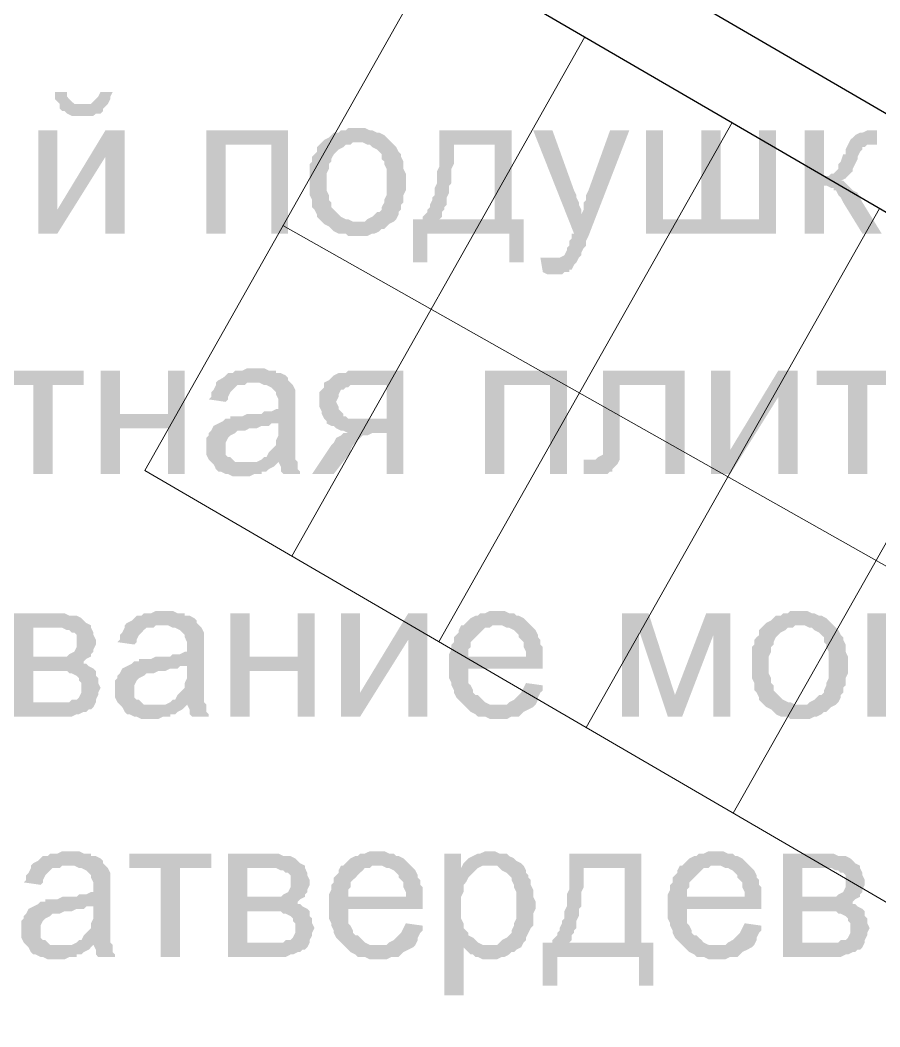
# Model space of a CAD drawing. Header units: millimetres. Extents: x -383313 to -161684, y -117025 to 99224.
# Drawn here: x -350768 to -349254, y -34602 to -32828 of the extents above; entities that cross this region are included whole.
import ezdxf

# ---------------------------------------------------------------- set-up
doc = ezdxf.new("R2010")
doc.units = ezdxf.units.MM
doc.header["$MEASUREMENT"] = 0
doc.layers.add('PDF_Solid Fills', color=7, linetype='Continuous')
doc.layers.add('Чертежи_Ном._пера__1_Ном._пера__7', color=7, linetype='Continuous', lineweight=18)

# ---------------------------------------------------------------- blocks, each defined once
blk = doc.blocks.new('A$Cf5759c35')
at = {"layer": 'PDF_Solid Fills'}
for points in [[(7776.5, -14689.7), (7755.3, -14689.7), (7755.3, -14702.4), (7759.5, -14706.6), (7763.8, -14710.8), (7801.9, -14710.8), (7797.6, -14710.8), (7789.2, -14710.8), (7784.9, -14706.6), (7780.7, -14702.4), (7776.5, -14698.1)], [(7856.9, -14689.7), (7835.7, -14689.7), (7831.5, -14698.1), (7827.3, -14702.4), (7823, -14706.6), (7823, -14706.6), (7818.8, -14710.8), (7810.3, -14710.8), (7801.9, -14710.8), (7763.8, -14710.8), (7763.8, -14719.3), (7768, -14723.5), (7772.2, -14723.5), (7776.5, -14727.8), (7784.9, -14732), (7789.2, -14732), (7797.6, -14732), (7806.1, -14732), (7810.3, -14732), (7814.6, -14732), (7823, -14732), (7827.3, -14727.8), (7835.7, -14727.8), (7840, -14723.5), (7840, -14719.3), (7844.2, -14715.1), (7848.4, -14710.8), (7852.7, -14702.4), (7852.7, -14698.1)], [(8288.7, -14753.2), (8288.7, -14753.2), (8271.8, -14753.2), (8267.5, -14757.4), (8259.1, -14757.4), (8254.8, -14761.6), (8246.4, -14761.6), (8242.1, -14765.9), (8237.9, -14770.1), (8229.4, -14774.3), (8229.4, -14774.3), (8225.2, -14778.6), (8288.7, -14778.6), (8288.7, -14778.6), (8297.2, -14778.6), (8305.6, -14782.8), (8309.9, -14782.8), (8314.1, -14787), (8322.6, -14791.3), (8326.8, -14795.5), (8331, -14799.7), (8331, -14808.2), (8335.3, -14812.4), (8335.3, -14816.7), (8339.5, -14825.1), (8339.5, -14833.6), (8339.5, -14837.8), (8339.5, -14846.3), (8339.5, -14850.5), (8339.5, -14859), (8339.5, -14867.5), (8339.5, -14871.7), (8335.3, -14880.2), (8335.3, -14884.4), (8331, -14892.9), (8331, -14897.1), (8326.8, -14901.3), (8322.6, -14901.3), (8318.3, -14905.6), (8314.1, -14909.8), (8305.6, -14914), (8301.4, -14918.3), (8292.9, -14918.3), (8288.7, -14918.3), (8225.2, -14918.3), (8229.4, -14922.5), (8237.9, -14926.7), (8242.1, -14931), (8246.4, -14935.2), (8254.8, -14939.4), (8259.1, -14939.4), (8267.5, -14939.4), (8271.8, -14943.7), (8280.2, -14943.7), (8288.7, -14943.7), (8292.9, -14943.7), (8297.2, -14943.7), (8305.6, -14943.7), (8314.1, -14939.4), (8318.3, -14939.4), (8326.8, -14935.2), (8331, -14931), (8335.3, -14931), (8339.5, -14926.7), (8343.7, -14922.5), (8352.2, -14918.3), (8356.4, -14914), (8360.7, -14905.6), (8360.7, -14901.3), (8360.7, -14901.3), (8364.9, -14897.1), (8364.9, -14888.6), (8369.1, -14884.4), (8369.1, -14875.9), (8369.1, -14871.7), (8373.4, -14863.2), (8373.4, -14854.8), (8373.4, -14846.3), (8373.4, -14842.1), (8373.4, -14833.6), (8369.1, -14825.1), (8369.1, -14816.7), (8369.1, -14812.4), (8364.9, -14804), (8364.9, -14799.7), (8360.7, -14795.5), (8356.4, -14787), (8352.2, -14782.8), (8348, -14778.6), (8343.7, -14774.3), (8339.5, -14770.1), (8335.3, -14765.9), (8326.8, -14761.6), (8322.6, -14761.6), (8314.1, -14757.4), (8309.9, -14757.4), (8301.4, -14753.2), (8297.2, -14753.2)], [(7878.1, -14757.4), (7844.2, -14757.4), (7759.5, -14897.1), (7725.7, -14939.4), (7759.5, -14939.4), (7844.2, -14804)], [(8165.9, -14757.4), (8022, -14757.4), (8022, -14939.4), (8055.9, -14939.4), (8055.9, -14782.8), (8136.3, -14782.8)], [(8559.6, -14757.4), (8432.6, -14757.4), (8432.6, -14782.8), (8530, -14782.8), (8530, -14914), (8432.6, -14914), (8403, -14914), (8386.1, -14914), (8386.1, -14990.2), (8411.5, -14990.2), (8411.5, -14939.4), (8555.4, -14939.4), (8580.8, -14914), (8559.6, -14914)], [(8631.6, -14757.4), (8597.7, -14757.4), (8669.7, -14939.4), (8682.4, -14905.6), (8682.4, -14901.3), (8682.4, -14897.1), (8678.2, -14888.6), (8678.2, -14884.4), (8673.9, -14875.9), (8673.9, -14871.7), (8669.7, -14863.2)], [(8767.1, -14757.4), (8733.2, -14757.4), (8695.1, -14863.2), (8695.1, -14863.2), (8690.9, -14871.7), (8690.9, -14880.2), (8686.6, -14884.4), (8686.6, -14892.9), (8686.6, -14897.1), (8682.4, -14905.6), (8669.7, -14939.4), (8665.5, -14939.4), (8665.5, -14947.9), (8661.2, -14952.1), (8661.2, -14960.6), (8657, -14964.8), (8657, -14969.1), (8657, -14969.1), (8652.8, -14977.5), (8644.3, -14981.8), (8644.3, -14981.8), (8635.8, -14981.8), (8627.4, -14981.8), (8678.2, -14981.8), (8678.2, -14981.8), (8682.4, -14977.5), (8682.4, -14973.3), (8686.6, -14964.8), (8690.9, -14960.6), (8690.9, -14952.1), (8695.1, -14943.7)], [(8826.3, -14757.4), (8796.7, -14757.4), (8796.7, -14939.4), (8927.9, -14914), (8826.3, -14914)], [(9025.3, -14757.4), (8995.7, -14757.4), (8995.7, -14914), (8927.9, -14914), (8796.7, -14939.4), (9025.3, -14939.4)], [(8927.9, -14757.4), (8894.1, -14757.4), (8894.1, -14914), (8826.3, -14914), (8927.9, -14914)], [(9110, -14757.4), (9076.1, -14757.4), (9076.1, -14939.4), (9110, -14939.4), (9110, -14854.8), (9152.3, -14854.8), (9148.1, -14850.5), (9143.8, -14846.3), (9139.6, -14846.3), (9139.6, -14846.3), (9148.1, -14842.1), (9152.3, -14837.8), (9110, -14837.8)], [(9203.1, -14757.4), (9186.2, -14757.4), (9177.7, -14761.6), (9173.5, -14761.6), (9165, -14765.9), (9160.8, -14770.1), (9160.8, -14770.1), (9156.5, -14774.3), (9152.3, -14782.8), (9194.6, -14782.8), (9203.1, -14782.8)], [(8225.2, -14778.6), (8221, -14782.8), (8216.7, -14787), (8216.7, -14795.5), (8212.5, -14799.7), (8208.3, -14804), (8208.3, -14812.4), (8204, -14816.7), (8204, -14825.1), (8204, -14833.6), (8204, -14842.1), (8204, -14850.5), (8204, -14850.5), (8204, -14859), (8204, -14867.5), (8204, -14871.7), (8208.3, -14880.2), (8208.3, -14888.6), (8208.3, -14892.9), (8212.5, -14897.1), (8216.7, -14905.6), (8216.7, -14909.8), (8221, -14914), (8225.2, -14918.3), (8288.7, -14918.3), (8284.5, -14918.3), (8280.2, -14918.3), (8271.8, -14914), (8267.5, -14914), (8259.1, -14909.8), (8254.8, -14905.6), (8250.6, -14901.3), (8250.6, -14901.3), (8246.4, -14897.1), (8242.1, -14892.9), (8242.1, -14884.4), (8237.9, -14880.2), (8237.9, -14871.7), (8233.7, -14863.2), (8233.7, -14859), (8233.7, -14850.5), (8233.7, -14846.3), (8233.7, -14837.8), (8233.7, -14833.6), (8237.9, -14825.1), (8237.9, -14816.7), (8242.1, -14812.4), (8242.1, -14808.2), (8246.4, -14799.7), (8250.6, -14795.5), (8250.6, -14795.5), (8254.8, -14791.3), (8263.3, -14787), (8267.5, -14782.8), (8276, -14782.8), (8280.2, -14778.6), (8288.7, -14778.6)], [(8432.6, -14782.8), (8432.6, -14820.9), (8428.4, -14829.4), (8428.4, -14850.5), (8424.2, -14859), (8424.2, -14863.2), (8424.2, -14871.7), (8419.9, -14875.9), (8419.9, -14880.2), (8415.7, -14888.6), (8415.7, -14892.9), (8411.5, -14897.1), (8411.5, -14901.3), (8407.2, -14905.6), (8403, -14909.8), (8403, -14914), (8432.6, -14914), (8432.6, -14914), (8436.9, -14909.8), (8436.9, -14901.3), (8441.1, -14897.1), (8441.1, -14892.9), (8445.3, -14888.6), (8445.3, -14880.2), (8445.3, -14875.9), (8449.6, -14867.5), (8449.6, -14863.2), (8449.6, -14854.8), (8453.8, -14850.5), (8453.8, -14842.1), (8453.8, -14833.6), (8453.8, -14825.1), (8458, -14816.7), (8458, -14808.2), (8458, -14799.7), (8458, -14791.3), (8458, -14782.8), (8530, -14782.8)], [(9152.3, -14782.8), (9148.1, -14791.3), (9148.1, -14799.7), (9143.8, -14799.7), (9139.6, -14812.4), (9135.4, -14816.7), (9135.4, -14825.1), (9131.1, -14829.4), (9131.1, -14829.4), (9126.9, -14833.6), (9122.7, -14833.6), (9118.4, -14837.8), (9110, -14837.8), (9152.3, -14837.8), (9156.5, -14833.6), (9160.8, -14829.4), (9160.8, -14825.1), (9165, -14816.7), (9169.2, -14808.2), (9169.2, -14804), (9173.5, -14795.5), (9177.7, -14791.3), (9177.7, -14787), (9181.9, -14787), (9186.2, -14782.8), (9194.6, -14782.8)], [(9152.3, -14854.8), (9110, -14854.8), (9114.2, -14854.8), (9122.7, -14859), (9126.9, -14859), (9126.9, -14863.2), (9131.1, -14863.2), (9135.4, -14871.7), (9139.6, -14875.9), (9143.8, -14884.4), (9177.7, -14939.4), (9211.6, -14939.4), (9177.7, -14884.4), (9177.7, -14884.4), (9173.5, -14875.9), (9169.2, -14867.5), (9160.8, -14863.2), (9156.5, -14859)], [(8610.4, -14981.8), (8614.7, -15007.2), (8623.1, -15011.4), (8648.5, -15011.4), (8652.8, -15007.2), (8661.2, -15007.2), (8661.2, -15002.9), (8665.5, -15002.9), (8669.7, -14994.5), (8673.9, -14990.2), (8678.2, -14981.8), (8627.4, -14981.8), (8627.4, -14981.8), (8618.9, -14981.8)], [(7806.1, -15180.7), (7662.2, -15180.7), (7662.2, -15206.1), (7717.2, -15206.1), (7717.2, -15362.8), (7751.1, -15362.8), (7751.1, -15206.1), (7806.1, -15206.1)], [(7869.6, -15180.7), (7835.7, -15180.7), (7835.7, -15362.8), (7869.6, -15362.8), (7869.6, -15282.3), (7954.3, -15282.3), (7869.6, -15256.9)], [(7983.9, -15180.7), (7954.3, -15180.7), (7954.3, -15256.9), (7869.6, -15256.9), (7954.3, -15282.3), (7954.3, -15362.8), (7983.9, -15362.8)], [(8110.9, -15176.5), (8110.9, -15176.5), (8094, -15176.5), (8085.5, -15180.7), (8081.3, -15180.7), (8072.8, -15180.7), (8068.6, -15185), (8060.1, -15185), (8055.9, -15189.2), (8051.6, -15193.4), (8043.2, -15197.7), (8038.9, -15201.9), (8102.4, -15201.9), (8106.7, -15201.9), (8115.1, -15201.9), (8123.6, -15206.1), (8127.8, -15206.1), (8136.3, -15210.4), (8140.5, -15214.6), (8140.5, -15214.6), (8144.8, -15218.8), (8144.8, -15223.1), (8149, -15231.5), (8149, -15240), (8149, -15240), (8149, -15248.5), (8144.8, -15248.5), (8136.3, -15252.7), (8132.1, -15252.7), (8123.6, -15252.7), (8119.4, -15256.9), (8110.9, -15256.9), (8102.4, -15256.9), (8094, -15256.9), (8085.5, -15261.2), (8077, -15261.2), (8072.8, -15261.2), (8064.3, -15261.2), (8064.3, -15265.4), (8055.9, -15265.4), (8051.6, -15269.6), (8149, -15273.9), (8149, -15282.3), (8149, -15286.6), (8149, -15295), (8144.8, -15303.5), (8144.8, -15307.7), (8144.8, -15312), (8140.5, -15316.2), (8136.3, -15320.4), (8132.1, -15324.7), (8127.8, -15333.1), (8123.6, -15333.1), (8119.4, -15337.4), (8110.9, -15341.6), (8149, -15341.6), (8149, -15341.6), (8153.2, -15350.1), (8153.2, -15358.5), (8157.5, -15362.8), (8187.1, -15362.8), (8187.1, -15358.5), (8182.9, -15354.3), (8182.9, -15345.8), (8182.9, -15341.6), (8178.6, -15337.4), (8178.6, -15333.1), (8178.6, -15328.9), (8178.6, -15324.7), (8178.6, -15316.2), (8178.6, -15307.7), (8178.6, -15299.3), (8178.6, -15286.6), (8178.6, -15244.2), (8178.6, -15244.2), (8178.6, -15235.8), (8178.6, -15227.3), (8178.6, -15223.1), (8178.6, -15218.8), (8178.6, -15214.6), (8174.4, -15206.1), (8170.2, -15201.9), (8165.9, -15197.7), (8165.9, -15193.4), (8161.7, -15189.2), (8153.2, -15185), (8144.8, -15185), (8144.8, -15180.7), (8136.3, -15180.7), (8132.1, -15180.7), (8123.6, -15176.5), (8115.1, -15176.5)], [(8369.1, -15180.7), (8271.8, -15180.7), (8267.5, -15185), (8254.8, -15185), (8246.4, -15189.2), (8242.1, -15193.4), (8237.9, -15197.7), (8237.9, -15197.7), (8229.4, -15201.9), (8339.5, -15206.1), (8339.5, -15265.4), (8305.6, -15265.4), (8233.7, -15269.6), (8233.7, -15273.9), (8242.1, -15278.1), (8246.4, -15278.1), (8250.6, -15282.3), (8259.1, -15286.6), (8263.3, -15286.6), (8271.8, -15290.8), (8267.5, -15290.8), (8339.5, -15290.8), (8339.5, -15362.8), (8369.1, -15362.8)], [(8657, -15180.7), (8513.1, -15180.7), (8513.1, -15362.8), (8546.9, -15362.8), (8546.9, -15206.1), (8627.4, -15206.1)], [(8864.4, -15180.7), (8720.5, -15180.7), (8720.5, -15328.9), (8720.5, -15328.9), (8712, -15333.1), (8712, -15333.1), (8707.8, -15337.4), (8699.3, -15337.4), (8686.6, -15337.4), (8686.6, -15362.8), (8690.9, -15362.8), (8699.3, -15362.8), (8703.6, -15362.8), (8712, -15362.8), (8712, -15362.8), (8720.5, -15362.8), (8729, -15362.8), (8733.2, -15358.5), (8737.4, -15358.5), (8737.4, -15354.3), (8741.7, -15350.1), (8745.9, -15345.8), (8750.1, -15337.4), (8750.1, -15333.1), (8750.1, -15328.9), (8750.1, -15324.7), (8750.1, -15316.2), (8750.1, -15307.7), (8750.1, -15299.3), (8750.1, -15206.1), (8830.6, -15206.1)], [(9063.4, -15180.7), (9029.5, -15180.7), (8944.9, -15320.4), (8911, -15362.8), (8944.9, -15362.8), (9029.5, -15227.3)], [(9241.2, -15180.7), (9097.3, -15180.7), (9097.3, -15206.1), (9152.3, -15206.1), (9152.3, -15362.8), (9186.2, -15362.8), (9186.2, -15206.1), (9241.2, -15206.1)], [(8038.9, -15201.9), (8038.9, -15206.1), (8034.7, -15214.6), (8030.5, -15218.8), (8030.5, -15227.3), (8026.2, -15231.5), (8055.9, -15235.8), (8060.1, -15231.5), (8060.1, -15227.3), (8064.3, -15218.8), (8068.6, -15214.6), (8072.8, -15210.4), (8077, -15206.1), (8081.3, -15206.1), (8089.7, -15206.1), (8094, -15201.9), (8102.4, -15201.9)], [(8229.4, -15201.9), (8229.4, -15210.4), (8225.2, -15214.6), (8221, -15218.8), (8221, -15227.3), (8221, -15235.8), (8221, -15240), (8221, -15244.2), (8225.2, -15252.7), (8225.2, -15256.9), (8229.4, -15265.4), (8233.7, -15269.6), (8305.6, -15265.4), (8305.6, -15265.4), (8292.9, -15265.4), (8288.7, -15265.4), (8280.2, -15265.4), (8271.8, -15265.4), (8267.5, -15261.2), (8263.3, -15261.2), (8263.3, -15256.9), (8259.1, -15252.7), (8254.8, -15248.5), (8254.8, -15244.2), (8250.6, -15235.8), (8250.6, -15235.8), (8254.8, -15227.3), (8254.8, -15223.1), (8259.1, -15214.6), (8263.3, -15214.6), (8267.5, -15210.4), (8271.8, -15210.4), (8276, -15206.1), (8284.5, -15206.1), (8297.2, -15206.1), (8339.5, -15206.1)], [(8051.6, -15269.6), (8043.2, -15273.9), (8043.2, -15273.9), (8034.7, -15278.1), (8030.5, -15286.6), (8026.2, -15290.8), (8026.2, -15295), (8022, -15299.3), (8022, -15307.7), (8022, -15316.2), (8022, -15316.2), (8022, -15324.7), (8022, -15328.9), (8026.2, -15337.4), (8030.5, -15341.6), (8034.7, -15345.8), (8038.9, -15354.3), (8038.9, -15354.3), (8043.2, -15358.5), (8047.4, -15358.5), (8055.9, -15362.8), (8060.1, -15362.8), (8068.6, -15367), (8077, -15367), (8085.5, -15367), (8089.7, -15367), (8098.2, -15367), (8106.7, -15362.8), (8110.9, -15362.8), (8119.4, -15362.8), (8119.4, -15358.5), (8127.8, -15358.5), (8132.1, -15354.3), (8140.5, -15350.1), (8144.8, -15345.8), (8089.7, -15341.6), (8089.7, -15341.6), (8081.3, -15341.6), (8072.8, -15341.6), (8068.6, -15337.4), (8064.3, -15333.1), (8060.1, -15333.1), (8055.9, -15328.9), (8055.9, -15320.4), (8055.9, -15316.2), (8055.9, -15312), (8055.9, -15307.7), (8060.1, -15299.3), (8060.1, -15299.3), (8064.3, -15295), (8072.8, -15290.8), (8077, -15286.6), (8081.3, -15286.6), (8089.7, -15286.6), (8098.2, -15282.3), (8102.4, -15282.3), (8110.9, -15282.3), (8119.4, -15278.1), (8123.6, -15278.1), (8132.1, -15278.1), (8136.3, -15273.9), (8144.8, -15273.9), (8149, -15273.9)], [(8267.5, -15290.8), (8263.3, -15290.8), (8259.1, -15295), (8250.6, -15299.3), (8246.4, -15307.7), (8242.1, -15312), (8208.3, -15362.8), (8246.4, -15362.8), (8276, -15324.7), (8276, -15320.4), (8280.2, -15312), (8284.5, -15307.7), (8288.7, -15303.5), (8292.9, -15299.3), (8297.2, -15295), (8301.4, -15295), (8305.6, -15295), (8314.1, -15290.8), (8322.6, -15290.8), (8339.5, -15290.8)], [(7950, -15604.1), (7950, -15604.1), (7933.1, -15604.1), (7924.6, -15608.3), (7920.4, -15608.3), (7911.9, -15608.3), (7907.7, -15612.5), (7899.2, -15612.5), (7895, -15616.8), (7890.8, -15621), (7882.3, -15625.2), (7878.1, -15629.5), (7941.6, -15629.5), (7945.8, -15629.5), (7954.3, -15629.5), (7962.7, -15633.7), (7967, -15633.7), (7975.4, -15637.9), (7979.7, -15642.2), (7979.7, -15642.2), (7983.9, -15646.4), (7983.9, -15650.6), (7988.1, -15659.1), (7988.1, -15667.6), (7988.1, -15667.6), (7988.1, -15676), (7983.9, -15676), (7975.4, -15680.3), (7971.2, -15680.3), (7962.7, -15680.3), (7958.5, -15684.5), (7950, -15684.5), (7941.6, -15684.5), (7933.1, -15684.5), (7924.6, -15688.7), (7916.2, -15688.7), (7911.9, -15688.7), (7903.5, -15688.7), (7903.5, -15693), (7895, -15693), (7890.8, -15697.2), (7988.1, -15701.4), (7988.1, -15709.9), (7988.1, -15714.1), (7988.1, -15722.6), (7983.9, -15731.1), (7983.9, -15735.3), (7983.9, -15739.5), (7979.7, -15743.8), (7975.4, -15748), (7971.2, -15752.2), (7967, -15760.7), (7962.7, -15760.7), (7958.5, -15764.9), (7950, -15769.2), (7988.1, -15769.2), (7988.1, -15769.2), (7992.4, -15777.6), (7992.4, -15786.1), (7996.6, -15790.3), (8026.2, -15790.3), (8026.2, -15786.1), (8022, -15781.9), (8022, -15773.4), (8022, -15769.2), (8017.8, -15764.9), (8017.8, -15760.7), (8017.8, -15756.5), (8017.8, -15752.2), (8017.8, -15743.8), (8017.8, -15735.3), (8017.8, -15726.8), (8017.8, -15714.1), (8017.8, -15671.8), (8017.8, -15671.8), (8017.8, -15663.3), (8017.8, -15654.9), (8017.8, -15650.6), (8017.8, -15646.4), (8017.8, -15642.2), (8013.5, -15633.7), (8009.3, -15629.5), (8005.1, -15625.2), (8005.1, -15621), (8000.8, -15616.8), (7992.4, -15612.5), (7983.9, -15612.5), (7983.9, -15608.3), (7975.4, -15608.3), (7971.2, -15608.3), (7962.7, -15604.1), (7954.3, -15604.1)], [(8534.2, -15604.1), (8534.2, -15604.1), (8521.5, -15604.1), (8513.1, -15608.3), (8504.6, -15608.3), (8500.4, -15612.5), (8496.1, -15612.5), (8487.7, -15616.8), (8483.4, -15621), (8479.2, -15625.2), (8475, -15629.5), (8534.2, -15629.5), (8538.5, -15629.5), (8542.7, -15629.5), (8551.2, -15633.7), (8555.4, -15633.7), (8563.9, -15637.9), (8568.1, -15642.2), (8572.3, -15646.4), (8572.3, -15650.6), (8576.6, -15654.9), (8580.8, -15659.1), (8580.8, -15667.6), (8585, -15676), (8585, -15684.5), (8483.4, -15684.5), (8614.7, -15684.5), (8614.7, -15676), (8614.7, -15667.6), (8610.4, -15663.3), (8610.4, -15654.9), (8606.2, -15650.6), (8606.2, -15646.4), (8602, -15637.9), (8597.7, -15633.7), (8593.5, -15629.5), (8589.3, -15625.2), (8585, -15621), (8580.8, -15616.8), (8572.3, -15612.5), (8568.1, -15612.5), (8563.9, -15608.3), (8555.4, -15608.3), (8546.9, -15604.1), (8542.7, -15604.1)], [(9067.6, -15604.1), (9067.6, -15604.1), (9050.7, -15604.1), (9046.5, -15608.3), (9038, -15608.3), (9033.8, -15612.5), (9025.3, -15612.5), (9021.1, -15616.8), (9016.8, -15621), (9008.4, -15625.2), (9008.4, -15625.2), (9004.1, -15629.5), (9067.6, -15629.5), (9067.6, -15629.5), (9076.1, -15629.5), (9084.6, -15633.7), (9088.8, -15633.7), (9093, -15637.9), (9101.5, -15642.2), (9105.7, -15646.4), (9110, -15650.6), (9110, -15659.1), (9114.2, -15663.3), (9114.2, -15667.6), (9118.4, -15676), (9118.4, -15684.5), (9118.4, -15688.7), (9118.4, -15697.2), (9118.4, -15701.4), (9118.4, -15709.9), (9118.4, -15718.4), (9118.4, -15722.6), (9114.2, -15731.1), (9114.2, -15735.3), (9110, -15743.8), (9110, -15748), (9105.7, -15752.2), (9101.5, -15752.2), (9097.3, -15756.5), (9093, -15760.7), (9084.6, -15764.9), (9080.3, -15769.2), (9071.9, -15769.2), (9067.6, -15769.2), (9004.1, -15769.2), (9008.4, -15773.4), (9016.8, -15777.6), (9021.1, -15781.9), (9025.3, -15786.1), (9033.8, -15790.3), (9038, -15790.3), (9046.5, -15790.3), (9050.7, -15794.6), (9059.2, -15794.6), (9067.6, -15794.6), (9071.9, -15794.6), (9076.1, -15794.6), (9084.6, -15794.6), (9093, -15790.3), (9097.3, -15790.3), (9105.7, -15786.1), (9110, -15781.9), (9114.2, -15781.9), (9118.4, -15777.6), (9122.7, -15773.4), (9131.1, -15769.2), (9135.4, -15764.9), (9139.6, -15756.5), (9139.6, -15752.2), (9139.6, -15752.2), (9143.8, -15748), (9143.8, -15739.5), (9148.1, -15735.3), (9148.1, -15726.8), (9148.1, -15722.6), (9152.3, -15714.1), (9152.3, -15705.7), (9152.3, -15697.2), (9152.3, -15693), (9152.3, -15684.5), (9148.1, -15676), (9148.1, -15667.6), (9148.1, -15663.3), (9143.8, -15654.9), (9143.8, -15650.6), (9139.6, -15646.4), (9135.4, -15637.9), (9131.1, -15633.7), (9126.9, -15629.5), (9122.7, -15625.2), (9118.4, -15621), (9114.2, -15616.8), (9105.7, -15612.5), (9101.5, -15612.5), (9093, -15608.3), (9088.8, -15608.3), (9080.3, -15604.1), (9076.1, -15604.1)], [(7755.3, -15608.3), (7683.3, -15608.3), (7683.3, -15790.3), (7784.9, -15790.3), (7793.4, -15786.1), (7797.6, -15786.1), (7806.1, -15781.9), (7810.3, -15781.9), (7814.6, -15777.6), (7818.8, -15777.6), (7823, -15773.4), (7827.3, -15764.9), (7717.2, -15764.9), (7717.2, -15709.9), (7755.3, -15709.9), (7823, -15705.7), (7814.6, -15701.4), (7810.3, -15697.2), (7806.1, -15697.2), (7806.1, -15693), (7810.3, -15688.7), (7717.2, -15684.5), (7717.2, -15633.7), (7751.1, -15633.7), (7818.8, -15629.5), (7810.3, -15625.2), (7806.1, -15621), (7801.9, -15616.8), (7793.4, -15612.5), (7793.4, -15612.5), (7784.9, -15612.5), (7780.7, -15612.5), (7772.2, -15608.3), (7763.8, -15608.3)], [(8098.2, -15608.3), (8064.3, -15608.3), (8064.3, -15790.3), (8098.2, -15790.3), (8098.2, -15709.9), (8182.9, -15709.9), (8098.2, -15684.5)], [(8212.5, -15608.3), (8182.9, -15608.3), (8182.9, -15684.5), (8098.2, -15684.5), (8182.9, -15709.9), (8182.9, -15790.3), (8212.5, -15790.3)], [(8411.5, -15608.3), (8377.6, -15608.3), (8292.9, -15748), (8259.1, -15790.3), (8292.9, -15790.3), (8377.6, -15654.9)], [(8800.9, -15608.3), (8754.4, -15608.3), (8754.4, -15790.3), (8784, -15790.3), (8784, -15637.9)], [(8944.9, -15608.3), (8902.5, -15608.3), (8847.5, -15752.2), (8834.8, -15790.3), (8860.2, -15790.3), (8915.2, -15646.4)], [(9220, -15608.3), (9186.2, -15608.3), (9186.2, -15790.3), (9220, -15790.3), (9220, -15709.9), (9304.7, -15709.9), (9220, -15684.5)], [(7818.8, -15629.5), (7751.1, -15633.7), (7751.1, -15633.7), (7768, -15633.7), (7776.5, -15637.9), (7780.7, -15637.9), (7784.9, -15642.2), (7789.2, -15642.2), (7793.4, -15646.4), (7793.4, -15654.9), (7793.4, -15659.1), (7793.4, -15663.3), (7793.4, -15667.6), (7789.2, -15676), (7789.2, -15676), (7780.7, -15680.3), (7776.5, -15684.5), (7772.2, -15684.5), (7763.8, -15684.5), (7759.5, -15684.5), (7746.8, -15684.5), (7717.2, -15684.5), (7810.3, -15688.7), (7818.8, -15684.5), (7818.8, -15680.3), (7823, -15676), (7823, -15671.8), (7827.3, -15663.3), (7827.3, -15659.1), (7827.3, -15654.9), (7823, -15646.4), (7823, -15642.2), (7818.8, -15633.7)], [(7878.1, -15629.5), (7878.1, -15633.7), (7873.8, -15642.2), (7869.6, -15646.4), (7869.6, -15654.9), (7865.4, -15659.1), (7895, -15663.3), (7899.2, -15659.1), (7899.2, -15654.9), (7903.5, -15646.4), (7907.7, -15642.2), (7911.9, -15637.9), (7916.2, -15633.7), (7920.4, -15633.7), (7928.9, -15633.7), (7933.1, -15629.5), (7941.6, -15629.5)], [(8475, -15629.5), (8470.7, -15629.5), (8466.5, -15637.9), (8466.5, -15642.2), (8462.3, -15646.4), (8458, -15650.6), (8458, -15659.1), (8453.8, -15663.3), (8453.8, -15671.8), (8449.6, -15680.3), (8449.6, -15684.5), (8449.6, -15693), (8449.6, -15701.4), (8449.6, -15709.9), (8449.6, -15714.1), (8449.6, -15722.6), (8453.8, -15731.1), (8453.8, -15735.3), (8458, -15743.8), (8458, -15748), (8462.3, -15756.5), (8466.5, -15760.7), (8470.7, -15764.9), (8475, -15769.2), (8534.2, -15769.2), (8534.2, -15769.2), (8525.8, -15769.2), (8521.5, -15769.2), (8513.1, -15764.9), (8508.8, -15760.7), (8504.6, -15756.5), (8500.4, -15752.2), (8496.1, -15752.2), (8491.9, -15748), (8491.9, -15743.8), (8487.7, -15735.3), (8483.4, -15731.1), (8483.4, -15722.6), (8483.4, -15714.1), (8483.4, -15705.7), (8614.7, -15705.7), (8614.7, -15705.7), (8614.7, -15701.4), (8614.7, -15693), (8614.7, -15684.5), (8483.4, -15684.5), (8483.4, -15680.3), (8483.4, -15671.8), (8487.7, -15667.6), (8487.7, -15659.1), (8491.9, -15654.9), (8496.1, -15650.6), (8500.4, -15646.4), (8504.6, -15642.2), (8508.8, -15637.9), (8513.1, -15633.7), (8521.5, -15633.7), (8525.8, -15629.5), (8534.2, -15629.5)], [(9004.1, -15629.5), (8999.9, -15633.7), (8995.7, -15637.9), (8995.7, -15646.4), (8991.4, -15650.6), (8987.2, -15654.9), (8987.2, -15663.3), (8983, -15667.6), (8983, -15676), (8983, -15684.5), (8983, -15693), (8983, -15701.4), (8983, -15701.4), (8983, -15709.9), (8983, -15718.4), (8983, -15722.6), (8987.2, -15731.1), (8987.2, -15739.5), (8987.2, -15743.8), (8991.4, -15748), (8995.7, -15756.5), (8995.7, -15760.7), (8999.9, -15764.9), (9004.1, -15769.2), (9067.6, -15769.2), (9063.4, -15769.2), (9059.2, -15769.2), (9050.7, -15764.9), (9046.5, -15764.9), (9038, -15760.7), (9033.8, -15756.5), (9029.5, -15752.2), (9029.5, -15752.2), (9025.3, -15748), (9021.1, -15743.8), (9021.1, -15735.3), (9016.8, -15731.1), (9016.8, -15722.6), (9012.6, -15714.1), (9012.6, -15709.9), (9012.6, -15701.4), (9012.6, -15697.2), (9012.6, -15688.7), (9012.6, -15684.5), (9016.8, -15676), (9016.8, -15667.6), (9021.1, -15663.3), (9021.1, -15659.1), (9025.3, -15650.6), (9029.5, -15646.4), (9029.5, -15646.4), (9033.8, -15642.2), (9042.2, -15637.9), (9046.5, -15633.7), (9054.9, -15633.7), (9059.2, -15629.5), (9067.6, -15629.5)], [(7823, -15705.7), (7755.3, -15709.9), (7755.3, -15709.9), (7776.5, -15709.9), (7780.7, -15714.1), (7784.9, -15714.1), (7793.4, -15718.4), (7797.6, -15722.6), (7797.6, -15726.8), (7801.9, -15731.1), (7801.9, -15739.5), (7801.9, -15743.8), (7801.9, -15748), (7797.6, -15756.5), (7793.4, -15760.7), (7789.2, -15760.7), (7784.9, -15760.7), (7780.7, -15764.9), (7772.2, -15764.9), (7763.8, -15764.9), (7755.3, -15764.9), (7717.2, -15764.9), (7827.3, -15764.9), (7827.3, -15760.7), (7831.5, -15752.2), (7831.5, -15748), (7835.7, -15739.5), (7835.7, -15739.5), (7831.5, -15731.1), (7831.5, -15722.6), (7827.3, -15718.4), (7827.3, -15709.9)], [(7890.8, -15697.2), (7882.3, -15701.4), (7882.3, -15701.4), (7873.8, -15705.7), (7869.6, -15714.1), (7865.4, -15718.4), (7865.4, -15722.6), (7861.1, -15726.8), (7861.1, -15735.3), (7861.1, -15743.8), (7861.1, -15743.8), (7861.1, -15752.2), (7861.1, -15756.5), (7865.4, -15764.9), (7869.6, -15769.2), (7873.8, -15773.4), (7878.1, -15781.9), (7878.1, -15781.9), (7882.3, -15786.1), (7886.5, -15786.1), (7895, -15790.3), (7899.2, -15790.3), (7907.7, -15794.6), (7916.2, -15794.6), (7924.6, -15794.6), (7928.9, -15794.6), (7937.3, -15794.6), (7945.8, -15790.3), (7950, -15790.3), (7958.5, -15790.3), (7958.5, -15786.1), (7967, -15786.1), (7971.2, -15781.9), (7979.7, -15777.6), (7983.9, -15773.4), (7928.9, -15769.2), (7928.9, -15769.2), (7920.4, -15769.2), (7911.9, -15769.2), (7907.7, -15764.9), (7903.5, -15760.7), (7899.2, -15760.7), (7895, -15756.5), (7895, -15748), (7895, -15743.8), (7895, -15739.5), (7895, -15735.3), (7899.2, -15726.8), (7899.2, -15726.8), (7903.5, -15722.6), (7911.9, -15718.4), (7916.2, -15714.1), (7920.4, -15714.1), (7928.9, -15714.1), (7937.3, -15709.9), (7941.6, -15709.9), (7950, -15709.9), (7958.5, -15705.7), (7962.7, -15705.7), (7971.2, -15705.7), (7975.4, -15701.4), (7983.9, -15701.4), (7988.1, -15701.4)], [(8585, -15731.1), (8585, -15731.1), (8580.8, -15739.5), (8576.6, -15748), (8572.3, -15752.2), (8568.1, -15756.5), (8563.9, -15760.7), (8563.9, -15760.7), (8555.4, -15764.9), (8551.2, -15769.2), (8542.7, -15769.2), (8534.2, -15769.2), (8475, -15769.2), (8475, -15769.2), (8479.2, -15773.4), (8483.4, -15777.6), (8487.7, -15781.9), (8496.1, -15786.1), (8500.4, -15790.3), (8508.8, -15790.3), (8513.1, -15790.3), (8521.5, -15794.6), (8530, -15794.6), (8534.2, -15794.6), (8534.2, -15794.6), (8542.7, -15794.6), (8551.2, -15794.6), (8559.6, -15790.3), (8563.9, -15790.3), (8572.3, -15790.3), (8576.6, -15786.1), (8580.8, -15781.9), (8589.3, -15777.6), (8589.3, -15777.6), (8597.7, -15773.4), (8602, -15769.2), (8606.2, -15760.7), (8606.2, -15756.5), (8610.4, -15748), (8614.7, -15743.8), (8614.7, -15735.3)], [(7784.9, -16027.4), (7784.9, -16027.4), (7768, -16027.4), (7759.5, -16031.6), (7755.3, -16031.6), (7746.8, -16031.6), (7742.6, -16035.9), (7734.1, -16035.9), (7729.9, -16040.1), (7725.7, -16044.3), (7717.2, -16048.6), (7713, -16052.8), (7776.5, -16052.8), (7780.7, -16052.8), (7789.2, -16052.8), (7797.6, -16057), (7801.9, -16057), (7810.3, -16061.3), (7814.6, -16065.5), (7814.6, -16065.5), (7818.8, -16069.7), (7818.8, -16074), (7823, -16082.4), (7823, -16090.9), (7823, -16090.9), (7823, -16099.4), (7818.8, -16099.4), (7810.3, -16103.6), (7806.1, -16103.6), (7797.6, -16103.6), (7793.4, -16107.8), (7784.9, -16107.8), (7776.5, -16107.8), (7768, -16107.8), (7759.5, -16112.1), (7751.1, -16112.1), (7746.8, -16112.1), (7738.4, -16112.1), (7738.4, -16116.3), (7729.9, -16116.3), (7725.7, -16120.5), (7823, -16124.8), (7823, -16133.2), (7823, -16137.5), (7823, -16145.9), (7818.8, -16154.4), (7818.8, -16158.6), (7818.8, -16162.9), (7814.6, -16167.1), (7810.3, -16171.3), (7806.1, -16175.6), (7801.9, -16184), (7797.6, -16184), (7793.4, -16188.3), (7784.9, -16192.5), (7823, -16192.5), (7823, -16192.5), (7827.3, -16201), (7827.3, -16209.4), (7831.5, -16213.7), (7861.1, -16213.7), (7861.1, -16209.4), (7856.9, -16205.2), (7856.9, -16196.7), (7856.9, -16192.5), (7852.7, -16188.3), (7852.7, -16184), (7852.7, -16179.8), (7852.7, -16175.6), (7852.7, -16167.1), (7852.7, -16158.6), (7852.7, -16150.2), (7852.7, -16137.5), (7852.7, -16095.1), (7852.7, -16095.1), (7852.7, -16086.7), (7852.7, -16078.2), (7852.7, -16074), (7852.7, -16069.7), (7852.7, -16065.5), (7848.4, -16057), (7844.2, -16052.8), (7840, -16048.6), (7840, -16044.3), (7835.7, -16040.1), (7827.3, -16035.9), (7818.8, -16035.9), (7818.8, -16031.6), (7810.3, -16031.6), (7806.1, -16031.6), (7797.6, -16027.4), (7789.2, -16027.4)], [(8030.5, -16031.6), (7886.5, -16031.6), (7886.5, -16057), (7941.6, -16057), (7941.6, -16213.7), (7975.4, -16213.7), (7975.4, -16057), (8030.5, -16057)], [(8132.1, -16031.6), (8060.1, -16031.6), (8060.1, -16213.7), (8161.7, -16213.7), (8170.2, -16209.4), (8174.4, -16209.4), (8182.9, -16205.2), (8187.1, -16205.2), (8191.3, -16201), (8195.6, -16201), (8199.8, -16196.7), (8204, -16188.3), (8094, -16188.3), (8094, -16133.2), (8132.1, -16133.2), (8199.8, -16129), (8191.3, -16124.8), (8187.1, -16120.5), (8182.9, -16120.5), (8182.9, -16116.3), (8187.1, -16112.1), (8094, -16107.8), (8094, -16057), (8127.8, -16057), (8195.6, -16052.8), (8187.1, -16048.6), (8182.9, -16044.3), (8178.6, -16040.1), (8170.2, -16035.9), (8170.2, -16035.9), (8161.7, -16035.9), (8157.5, -16035.9), (8149, -16031.6), (8140.5, -16031.6)], [(8322.6, -16027.4), (8322.6, -16027.4), (8309.9, -16027.4), (8301.4, -16031.6), (8292.9, -16031.6), (8288.7, -16035.9), (8284.5, -16035.9), (8276, -16040.1), (8271.8, -16044.3), (8267.5, -16048.6), (8263.3, -16052.8), (8322.6, -16052.8), (8326.8, -16052.8), (8331, -16052.8), (8339.5, -16057), (8343.7, -16057), (8352.2, -16061.3), (8356.4, -16065.5), (8360.7, -16069.7), (8360.7, -16074), (8364.9, -16078.2), (8369.1, -16082.4), (8369.1, -16090.9), (8373.4, -16099.4), (8373.4, -16107.8), (8271.8, -16107.8), (8403, -16107.8), (8403, -16099.4), (8403, -16090.9), (8398.8, -16086.7), (8398.8, -16078.2), (8394.5, -16074), (8394.5, -16069.7), (8390.3, -16061.3), (8386.1, -16057), (8381.8, -16052.8), (8377.6, -16048.6), (8373.4, -16044.3), (8369.1, -16040.1), (8360.7, -16035.9), (8356.4, -16035.9), (8352.2, -16031.6), (8343.7, -16031.6), (8335.3, -16027.4), (8331, -16027.4)], [(8470.7, -16031.6), (8441.1, -16031.6), (8441.1, -16281.4), (8475, -16281.4), (8475, -16196.7), (8517.3, -16192.5), (8513.1, -16192.5), (8508.8, -16192.5), (8500.4, -16188.3), (8496.1, -16184), (8491.9, -16179.8), (8483.4, -16175.6), (8483.4, -16171.3), (8479.2, -16167.1), (8475, -16162.9), (8475, -16154.4), (8470.7, -16145.9), (8470.7, -16141.7), (8470.7, -16133.2), (8470.7, -16124.8), (8470.7, -16120.5), (8470.7, -16112.1), (8470.7, -16107.8), (8475, -16099.4), (8475, -16090.9), (8475, -16086.7), (8479.2, -16082.4), (8483.4, -16074), (8487.7, -16069.7), (8491.9, -16065.5), (8496.1, -16061.3), (8500.4, -16057), (8470.7, -16057)], [(8521.5, -16027.4), (8521.5, -16027.4), (8513.1, -16027.4), (8504.6, -16031.6), (8500.4, -16031.6), (8491.9, -16035.9), (8491.9, -16035.9), (8483.4, -16040.1), (8479.2, -16044.3), (8475, -16048.6), (8521.5, -16052.8), (8525.8, -16052.8), (8534.2, -16052.8), (8538.5, -16057), (8542.7, -16061.3), (8551.2, -16065.5), (8555.4, -16069.7), (8559.6, -16074), (8559.6, -16078.2), (8563.9, -16086.7), (8563.9, -16090.9), (8568.1, -16099.4), (8568.1, -16103.6), (8568.1, -16112.1), (8568.1, -16120.5), (8568.1, -16124.8), (8568.1, -16133.2), (8568.1, -16141.7), (8568.1, -16145.9), (8563.9, -16154.4), (8563.9, -16158.6), (8559.6, -16167.1), (8559.6, -16171.3), (8555.4, -16175.6), (8551.2, -16179.8), (8542.7, -16184), (8538.5, -16188.3), (8534.2, -16192.5), (8525.8, -16192.5), (8517.3, -16192.5), (8475, -16196.7), (8475, -16196.7), (8483.4, -16205.2), (8487.7, -16209.4), (8491.9, -16209.4), (8496.1, -16213.7), (8500.4, -16213.7), (8508.8, -16217.9), (8513.1, -16217.9), (8521.5, -16217.9), (8521.5, -16217.9), (8530, -16217.9), (8534.2, -16217.9), (8542.7, -16213.7), (8546.9, -16213.7), (8555.4, -16209.4), (8559.6, -16205.2), (8563.9, -16205.2), (8568.1, -16201), (8576.6, -16196.7), (8580.8, -16188.3), (8585, -16184), (8585, -16179.8), (8589.3, -16171.3), (8589.3, -16171.3), (8593.5, -16162.9), (8597.7, -16158.6), (8597.7, -16150.2), (8597.7, -16141.7), (8597.7, -16137.5), (8602, -16129), (8602, -16120.5), (8602, -16120.5), (8602, -16116.3), (8597.7, -16107.8), (8597.7, -16099.4), (8597.7, -16095.1), (8593.5, -16086.7), (8593.5, -16078.2), (8589.3, -16074), (8589.3, -16069.7), (8585, -16065.5), (8585, -16061.3), (8580.8, -16052.8), (8576.6, -16048.6), (8568.1, -16044.3), (8563.9, -16040.1), (8563.9, -16040.1), (8555.4, -16035.9), (8551.2, -16031.6), (8542.7, -16031.6), (8538.5, -16031.6), (8530, -16027.4)], [(8788.2, -16031.6), (8661.2, -16031.6), (8661.2, -16057), (8758.6, -16057), (8758.6, -16188.3), (8661.2, -16188.3), (8631.6, -16188.3), (8614.7, -16188.3), (8614.7, -16264.5), (8640.1, -16264.5), (8640.1, -16213.7), (8784, -16213.7), (8809.4, -16188.3), (8788.2, -16188.3)], [(8919.5, -16027.4), (8919.5, -16027.4), (8906.8, -16027.4), (8898.3, -16031.6), (8889.8, -16031.6), (8885.6, -16035.9), (8881.4, -16035.9), (8872.9, -16040.1), (8868.7, -16044.3), (8864.4, -16048.6), (8860.2, -16052.8), (8919.5, -16052.8), (8923.7, -16052.8), (8927.9, -16052.8), (8936.4, -16057), (8940.6, -16057), (8949.1, -16061.3), (8953.3, -16065.5), (8957.6, -16069.7), (8957.6, -16074), (8961.8, -16078.2), (8966, -16082.4), (8966, -16090.9), (8970.3, -16099.4), (8970.3, -16107.8), (8868.7, -16107.8), (8999.9, -16107.8), (8999.9, -16099.4), (8999.9, -16090.9), (8995.7, -16086.7), (8995.7, -16078.2), (8991.4, -16074), (8991.4, -16069.7), (8987.2, -16061.3), (8983, -16057), (8978.7, -16052.8), (8974.5, -16048.6), (8970.3, -16044.3), (8966, -16040.1), (8957.6, -16035.9), (8953.3, -16035.9), (8949.1, -16031.6), (8940.6, -16031.6), (8932.2, -16027.4), (8927.9, -16027.4)], [(9110, -16031.6), (9038, -16031.6), (9038, -16213.7), (9139.6, -16213.7), (9148.1, -16209.4), (9152.3, -16209.4), (9160.8, -16205.2), (9165, -16205.2), (9169.2, -16201), (9173.5, -16201), (9177.7, -16196.7), (9181.9, -16188.3), (9071.9, -16188.3), (9071.9, -16133.2), (9110, -16133.2), (9177.7, -16129), (9169.2, -16124.8), (9165, -16120.5), (9160.8, -16120.5), (9160.8, -16116.3), (9165, -16112.1), (9071.9, -16107.8), (9071.9, -16057), (9105.7, -16057), (9173.5, -16052.8), (9165, -16048.6), (9160.8, -16044.3), (9156.5, -16040.1), (9148.1, -16035.9), (9148.1, -16035.9), (9139.6, -16035.9), (9135.4, -16035.9), (9126.9, -16031.6), (9118.4, -16031.6)], [(8475, -16048.6), (8470.7, -16057), (8500.4, -16057), (8508.8, -16052.8), (8513.1, -16052.8), (8521.5, -16052.8)], [(7713, -16052.8), (7713, -16057), (7708.7, -16065.5), (7704.5, -16069.7), (7704.5, -16078.2), (7700.3, -16082.4), (7729.9, -16086.7), (7734.1, -16082.4), (7734.1, -16078.2), (7738.4, -16069.7), (7742.6, -16065.5), (7746.8, -16061.3), (7751.1, -16057), (7755.3, -16057), (7763.8, -16057), (7768, -16052.8), (7776.5, -16052.8)], [(8195.6, -16052.8), (8127.8, -16057), (8127.8, -16057), (8144.8, -16057), (8153.2, -16061.3), (8157.5, -16061.3), (8161.7, -16065.5), (8165.9, -16065.5), (8170.2, -16069.7), (8170.2, -16078.2), (8170.2, -16082.4), (8170.2, -16086.7), (8170.2, -16090.9), (8165.9, -16099.4), (8165.9, -16099.4), (8157.5, -16103.6), (8153.2, -16107.8), (8149, -16107.8), (8140.5, -16107.8), (8136.3, -16107.8), (8123.6, -16107.8), (8094, -16107.8), (8187.1, -16112.1), (8195.6, -16107.8), (8195.6, -16103.6), (8199.8, -16099.4), (8199.8, -16095.1), (8204, -16086.7), (8204, -16082.4), (8204, -16078.2), (8199.8, -16069.7), (8199.8, -16065.5), (8195.6, -16057)], [(8263.3, -16052.8), (8259.1, -16052.8), (8254.8, -16061.3), (8254.8, -16065.5), (8250.6, -16069.7), (8246.4, -16074), (8246.4, -16082.4), (8242.1, -16086.7), (8242.1, -16095.1), (8237.9, -16103.6), (8237.9, -16107.8), (8237.9, -16116.3), (8237.9, -16124.8), (8237.9, -16133.2), (8237.9, -16137.5), (8237.9, -16145.9), (8242.1, -16154.4), (8242.1, -16158.6), (8246.4, -16167.1), (8246.4, -16171.3), (8250.6, -16179.8), (8254.8, -16184), (8259.1, -16188.3), (8263.3, -16192.5), (8322.6, -16192.5), (8322.6, -16192.5), (8314.1, -16192.5), (8309.9, -16192.5), (8301.4, -16188.3), (8297.2, -16184), (8292.9, -16179.8), (8288.7, -16175.6), (8284.5, -16175.6), (8280.2, -16171.3), (8280.2, -16167.1), (8276, -16158.6), (8271.8, -16154.4), (8271.8, -16145.9), (8271.8, -16137.5), (8271.8, -16129), (8403, -16129), (8403, -16129), (8403, -16124.8), (8403, -16116.3), (8403, -16107.8), (8271.8, -16107.8), (8271.8, -16103.6), (8271.8, -16095.1), (8276, -16090.9), (8276, -16082.4), (8280.2, -16078.2), (8284.5, -16074), (8288.7, -16069.7), (8292.9, -16065.5), (8297.2, -16061.3), (8301.4, -16057), (8309.9, -16057), (8314.1, -16052.8), (8322.6, -16052.8)], [(8661.2, -16057), (8661.2, -16095.1), (8657, -16103.6), (8657, -16124.8), (8652.8, -16133.2), (8652.8, -16137.5), (8652.8, -16145.9), (8648.5, -16150.2), (8648.5, -16154.4), (8644.3, -16162.9), (8644.3, -16167.1), (8640.1, -16171.3), (8640.1, -16175.6), (8635.8, -16179.8), (8631.6, -16184), (8631.6, -16188.3), (8661.2, -16188.3), (8661.2, -16188.3), (8665.5, -16184), (8665.5, -16175.6), (8669.7, -16171.3), (8669.7, -16167.1), (8673.9, -16162.9), (8673.9, -16154.4), (8673.9, -16150.2), (8678.2, -16141.7), (8678.2, -16137.5), (8678.2, -16129), (8682.4, -16124.8), (8682.4, -16116.3), (8682.4, -16107.8), (8682.4, -16099.4), (8686.6, -16090.9), (8686.6, -16082.4), (8686.6, -16074), (8686.6, -16065.5), (8686.6, -16057), (8758.6, -16057)], [(8860.2, -16052.8), (8856, -16052.8), (8851.7, -16061.3), (8851.7, -16065.5), (8847.5, -16069.7), (8843.3, -16074), (8843.3, -16082.4), (8839, -16086.7), (8839, -16095.1), (8834.8, -16103.6), (8834.8, -16107.8), (8834.8, -16116.3), (8834.8, -16124.8), (8834.8, -16133.2), (8834.8, -16137.5), (8834.8, -16145.9), (8839, -16154.4), (8839, -16158.6), (8843.3, -16167.1), (8843.3, -16171.3), (8847.5, -16179.8), (8851.7, -16184), (8856, -16188.3), (8860.2, -16192.5), (8919.5, -16192.5), (8919.5, -16192.5), (8911, -16192.5), (8906.8, -16192.5), (8898.3, -16188.3), (8894.1, -16184), (8889.8, -16179.8), (8885.6, -16175.6), (8881.4, -16175.6), (8877.1, -16171.3), (8877.1, -16167.1), (8872.9, -16158.6), (8868.7, -16154.4), (8868.7, -16145.9), (8868.7, -16137.5), (8868.7, -16129), (8999.9, -16129), (8999.9, -16129), (8999.9, -16124.8), (8999.9, -16116.3), (8999.9, -16107.8), (8868.7, -16107.8), (8868.7, -16103.6), (8868.7, -16095.1), (8872.9, -16090.9), (8872.9, -16082.4), (8877.1, -16078.2), (8881.4, -16074), (8885.6, -16069.7), (8889.8, -16065.5), (8894.1, -16061.3), (8898.3, -16057), (8906.8, -16057), (8911, -16052.8), (8919.5, -16052.8)], [(9173.5, -16052.8), (9105.7, -16057), (9105.7, -16057), (9122.7, -16057), (9131.1, -16061.3), (9135.4, -16061.3), (9139.6, -16065.5), (9143.8, -16065.5), (9148.1, -16069.7), (9148.1, -16078.2), (9148.1, -16082.4), (9148.1, -16086.7), (9148.1, -16090.9), (9143.8, -16099.4), (9143.8, -16099.4), (9135.4, -16103.6), (9131.1, -16107.8), (9126.9, -16107.8), (9118.4, -16107.8), (9114.2, -16107.8), (9101.5, -16107.8), (9071.9, -16107.8), (9165, -16112.1), (9173.5, -16107.8), (9173.5, -16103.6), (9177.7, -16099.4), (9177.7, -16095.1), (9181.9, -16086.7), (9181.9, -16082.4), (9181.9, -16078.2), (9177.7, -16069.7), (9177.7, -16065.5), (9173.5, -16057)], [(7725.7, -16120.5), (7717.2, -16124.8), (7717.2, -16124.8), (7708.7, -16129), (7704.5, -16137.5), (7700.3, -16141.7), (7700.3, -16145.9), (7696, -16150.2), (7696, -16158.6), (7696, -16167.1), (7696, -16167.1), (7696, -16175.6), (7696, -16179.8), (7700.3, -16188.3), (7704.5, -16192.5), (7708.7, -16196.7), (7713, -16205.2), (7713, -16205.2), (7717.2, -16209.4), (7721.4, -16209.4), (7729.9, -16213.7), (7734.1, -16213.7), (7742.6, -16217.9), (7751.1, -16217.9), (7759.5, -16217.9), (7763.8, -16217.9), (7772.2, -16217.9), (7780.7, -16213.7), (7784.9, -16213.7), (7793.4, -16213.7), (7793.4, -16209.4), (7801.9, -16209.4), (7806.1, -16205.2), (7814.6, -16201), (7818.8, -16196.7), (7763.8, -16192.5), (7763.8, -16192.5), (7755.3, -16192.5), (7746.8, -16192.5), (7742.6, -16188.3), (7738.4, -16184), (7734.1, -16184), (7729.9, -16179.8), (7729.9, -16171.3), (7729.9, -16167.1), (7729.9, -16162.9), (7729.9, -16158.6), (7734.1, -16150.2), (7734.1, -16150.2), (7738.4, -16145.9), (7746.8, -16141.7), (7751.1, -16137.5), (7755.3, -16137.5), (7763.8, -16137.5), (7772.2, -16133.2), (7776.5, -16133.2), (7784.9, -16133.2), (7793.4, -16129), (7797.6, -16129), (7806.1, -16129), (7810.3, -16124.8), (7818.8, -16124.8), (7823, -16124.8)], [(8199.8, -16129), (8132.1, -16133.2), (8132.1, -16133.2), (8153.2, -16133.2), (8157.5, -16137.5), (8161.7, -16137.5), (8170.2, -16141.7), (8174.4, -16145.9), (8174.4, -16150.2), (8178.6, -16154.4), (8178.6, -16162.9), (8178.6, -16167.1), (8178.6, -16171.3), (8174.4, -16179.8), (8170.2, -16184), (8165.9, -16184), (8161.7, -16184), (8157.5, -16188.3), (8149, -16188.3), (8140.5, -16188.3), (8132.1, -16188.3), (8094, -16188.3), (8204, -16188.3), (8204, -16184), (8208.3, -16175.6), (8208.3, -16171.3), (8212.5, -16162.9), (8212.5, -16162.9), (8208.3, -16154.4), (8208.3, -16145.9), (8204, -16141.7), (8204, -16133.2)], [(9177.7, -16129), (9110, -16133.2), (9110, -16133.2), (9131.1, -16133.2), (9135.4, -16137.5), (9139.6, -16137.5), (9148.1, -16141.7), (9152.3, -16145.9), (9152.3, -16150.2), (9156.5, -16154.4), (9156.5, -16162.9), (9156.5, -16167.1), (9156.5, -16171.3), (9152.3, -16179.8), (9148.1, -16184), (9143.8, -16184), (9139.6, -16184), (9135.4, -16188.3), (9126.9, -16188.3), (9118.4, -16188.3), (9110, -16188.3), (9071.9, -16188.3), (9181.9, -16188.3), (9181.9, -16184), (9186.2, -16175.6), (9186.2, -16171.3), (9190.4, -16162.9), (9190.4, -16162.9), (9186.2, -16154.4), (9186.2, -16145.9), (9181.9, -16141.7), (9181.9, -16133.2)], [(8373.4, -16154.4), (8373.4, -16154.4), (8369.1, -16162.9), (8364.9, -16171.3), (8360.7, -16175.6), (8356.4, -16179.8), (8352.2, -16184), (8352.2, -16184), (8343.7, -16188.3), (8339.5, -16192.5), (8331, -16192.5), (8322.6, -16192.5), (8263.3, -16192.5), (8263.3, -16192.5), (8267.5, -16196.7), (8271.8, -16201), (8276, -16205.2), (8284.5, -16209.4), (8288.7, -16213.7), (8297.2, -16213.7), (8301.4, -16213.7), (8309.9, -16217.9), (8318.3, -16217.9), (8322.6, -16217.9), (8322.6, -16217.9), (8331, -16217.9), (8339.5, -16217.9), (8348, -16213.7), (8352.2, -16213.7), (8360.7, -16213.7), (8364.9, -16209.4), (8369.1, -16205.2), (8377.6, -16201), (8377.6, -16201), (8386.1, -16196.7), (8390.3, -16192.5), (8394.5, -16184), (8394.5, -16179.8), (8398.8, -16171.3), (8403, -16167.1), (8403, -16158.6)], [(8970.3, -16154.4), (8970.3, -16154.4), (8966, -16162.9), (8961.8, -16171.3), (8957.6, -16175.6), (8953.3, -16179.8), (8949.1, -16184), (8949.1, -16184), (8940.6, -16188.3), (8936.4, -16192.5), (8927.9, -16192.5), (8919.5, -16192.5), (8860.2, -16192.5), (8860.2, -16192.5), (8864.4, -16196.7), (8868.7, -16201), (8872.9, -16205.2), (8881.4, -16209.4), (8885.6, -16213.7), (8894.1, -16213.7), (8898.3, -16213.7), (8906.8, -16217.9), (8915.2, -16217.9), (8919.5, -16217.9), (8919.5, -16217.9), (8927.9, -16217.9), (8936.4, -16217.9), (8944.9, -16213.7), (8949.1, -16213.7), (8957.6, -16213.7), (8961.8, -16209.4), (8966, -16205.2), (8974.5, -16201), (8974.5, -16201), (8983, -16196.7), (8987.2, -16192.5), (8991.4, -16184), (8991.4, -16179.8), (8995.7, -16171.3), (8999.9, -16167.1), (8999.9, -16158.6)]]:
    blk.add_hatch(color=8, dxfattribs=at).paths.add_polyline_path(points)
at = {"layer": 'PDF_Solid Fills', "color": 8, "lineweight": 13}
for points in [[(7759.5, -14757.4), (7725.7, -14757.4), (7759.5, -14897.1), (7725.7, -14939.4)], [(7878.1, -14757.4), (7844.2, -14804), (7878.1, -14939.4), (7844.2, -14939.4)], [(8165.9, -14757.4), (8136.3, -14782.8), (8165.9, -14939.4), (8136.3, -14939.4)], [(8580.8, -14914), (8555.4, -14939.4), (8580.8, -14990.2), (8555.4, -14990.2)], [(8657, -15180.7), (8627.4, -15206.1), (8657, -15362.8), (8627.4, -15362.8)], [(8864.4, -15180.7), (8830.6, -15206.1), (8864.4, -15362.8), (8830.6, -15362.8)], [(8944.9, -15180.7), (8911, -15180.7), (8944.9, -15320.4), (8911, -15362.8)], [(9063.4, -15180.7), (9029.5, -15227.3), (9063.4, -15362.8), (9029.5, -15362.8)], [(8110.9, -15341.6), (8089.7, -15341.6), (8149, -15341.6), (8144.8, -15345.8)], [(8292.9, -15608.3), (8259.1, -15608.3), (8292.9, -15748), (8259.1, -15790.3)], [(8411.5, -15608.3), (8377.6, -15654.9), (8411.5, -15790.3), (8377.6, -15790.3)], [(8800.9, -15608.3), (8784, -15637.9), (8847.5, -15752.2), (8834.8, -15790.3)], [(8944.9, -15608.3), (8915.2, -15646.4), (8944.9, -15790.3), (8915.2, -15790.3)], [(7950, -15769.2), (7928.9, -15769.2), (7988.1, -15769.2), (7983.9, -15773.4)], [(7784.9, -16192.5), (7763.8, -16192.5), (7823, -16192.5), (7818.8, -16196.7)], [(8809.4, -16188.3), (8784, -16213.7), (8809.4, -16264.5), (8784, -16264.5)]]:
    blk.add_solid(points, dxfattribs=at)

msp = doc.modelspace()

# ---------------------------------------------------------------- linework, layer by layer
at = {"lineweight": 30, "ltscale": 100}
for p, q in [((-348312.59435, -33534.64001), (-349868.10432, -32628.88687)), ((-350073.20958, -32683.03328), (-348085.61351, -33840.38451))]:
    msp.add_line(p, q, dxfattribs=at)
at = {"layer": 'Чертежи_Ном._пера__1_Ном._пера__7', "color": 7, "linetype": 'Continuous', "lineweight": 18}
for p, q in [((-350032.28663, -32706.86217), (-350548.38656, -33621.45934)), ((-349773.01249, -32857.83412), (-350289.50689, -33772.33039)), ((-349513.73834, -33008.80607), (-350030.28756, -33923.39938)), ((-349254.4642, -33159.77802), (-349771.06823, -34074.46837)), ((-350305.22681, -33190.12543), (-346896.10698, -35115.54754)), ((-348995.19006, -33310.74996), (-349511.84889, -34225.53736)), ((-350548.38656, -33621.45934), (-348461.71929, -34837.53656))]:
    msp.add_line(p, q, dxfattribs=at)

# ---------------------------------------------------------------- block references
at = {"ltscale": 100}
msp.add_blockref('A$Cf5759c35', (-358461.97282, -18264.93104), dxfattribs=at)

doc.saveas('drawing.dxf')
